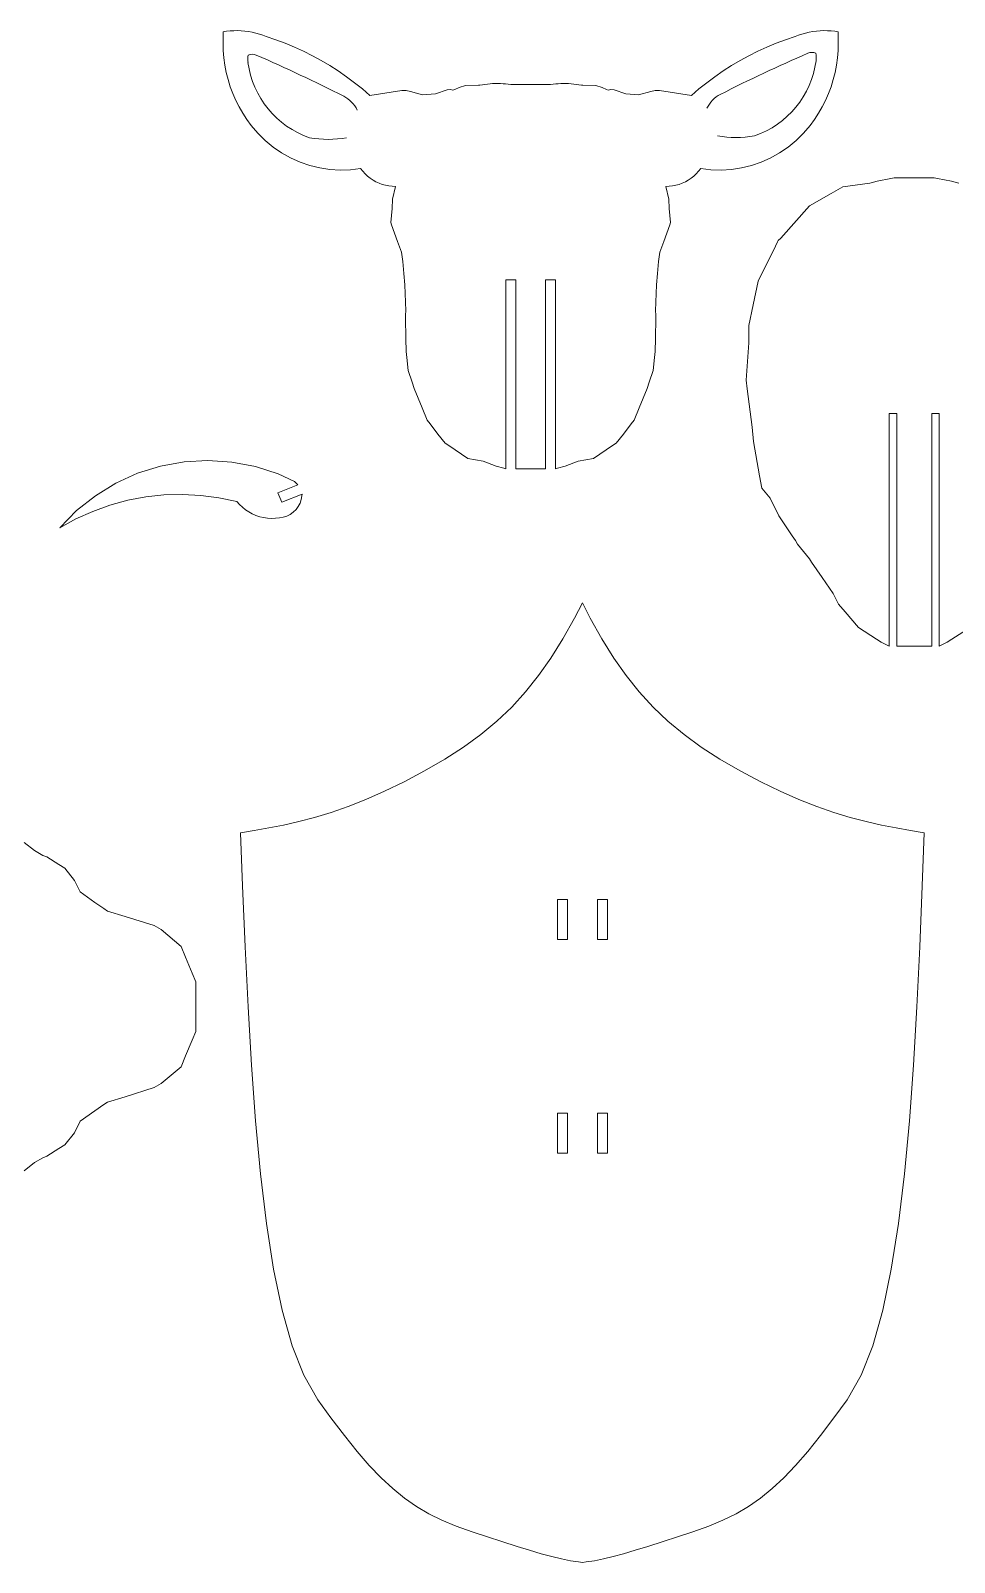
# Model space of a CAD drawing. Header units: millimetres. Extents: x -127 to 116, y -45 to 76.
# Drawn here: x 4 to 57.1, y -44.7 to 43.5 of the extents above; entities that cross this region are included whole.
import ezdxf

# ---------------------------------------------------------------- set-up
doc = ezdxf.new("R2010")
doc.units = ezdxf.units.MM
doc.header["$MEASUREMENT"] = 0

msp = doc.modelspace()

# ---------------------------------------------------------------- linework, layer by layer
at = {"lineweight": 5}
for points in [[(15.0483, 43.2036), (15.0483, 43.2036), (15.0484, 43.2577), (15.0484, 43.2577)], [(15.0483, 43.1496), (15.0483, 43.1496), (15.0483, 43.2036), (15.0483, 43.2036)], [(15.0484, 43.42), (15.0484, 43.42), (15.2573, 43.4538), (15.2573, 43.4538)], [(15.0484, 43.3659), (15.0484, 43.3659), (15.0484, 43.42), (15.0484, 43.42)], [(15.0484, 43.3119), (15.0484, 43.3119), (15.0484, 43.3659), (15.0484, 43.3659)], [(15.0484, 43.2577), (15.0484, 43.2577), (15.0484, 43.3119), (15.0484, 43.3119)], [(15.2573, 43.4538), (15.2573, 43.4538), (15.4677, 43.4774), (15.4677, 43.4774)], [(15.4677, 43.4774), (15.4677, 43.4774), (15.6789, 43.4906), (15.6789, 43.4906)], [(15.6789, 43.4906), (15.6789, 43.4906), (15.8905, 43.4935), (15.8905, 43.4935)], [(15.8905, 43.4935), (15.8905, 43.4935), (16.1019, 43.4859), (16.1019, 43.4859)], [(16.1019, 43.4859), (16.1019, 43.4859), (16.3129, 43.468), (16.3129, 43.468)], [(16.3129, 43.468), (16.3129, 43.468), (16.5226, 43.4398), (16.5226, 43.4398)], [(16.5226, 43.4398), (16.5226, 43.4398), (16.7306, 43.4014), (16.7306, 43.4014)], [(16.7306, 43.4014), (16.7306, 43.4014), (16.9367, 43.3527), (16.9367, 43.3527)], [(16.9367, 43.3527), (16.9367, 43.3527), (17.1399, 43.2941), (17.1399, 43.2941)], [(17.1399, 43.2941), (17.1399, 43.2941), (17.3402, 43.2257), (17.3402, 43.2257)], [(17.3402, 43.2257), (17.3402, 43.2257), (17.5368, 43.1474), (17.5368, 43.1474)], [(47.9687, 43.1474), (47.9687, 43.1474), (48.1653, 43.2257), (48.1653, 43.2257)], [(48.1653, 43.2257), (48.1653, 43.2257), (48.3654, 43.2941), (48.3654, 43.2941)], [(48.3654, 43.2941), (48.3654, 43.2941), (48.5688, 43.3527), (48.5688, 43.3527)], [(48.5688, 43.3527), (48.5688, 43.3527), (48.7748, 43.4014), (48.7748, 43.4014)], [(48.7748, 43.4014), (48.7748, 43.4014), (48.9829, 43.4398), (48.9829, 43.4398)], [(48.9829, 43.4398), (48.9829, 43.4398), (49.1926, 43.468), (49.1926, 43.468)], [(49.1926, 43.468), (49.1926, 43.468), (49.4035, 43.4859), (49.4035, 43.4859)], [(49.4035, 43.4859), (49.4035, 43.4859), (49.615, 43.4935), (49.615, 43.4935)], [(49.615, 43.4935), (49.615, 43.4935), (49.8266, 43.4906), (49.8266, 43.4906)], [(49.8266, 43.4906), (49.8266, 43.4906), (50.0378, 43.4774), (50.0378, 43.4774)], [(50.0378, 43.4774), (50.0378, 43.4774), (50.2481, 43.4538), (50.2481, 43.4538)], [(50.2481, 43.4538), (50.2481, 43.4538), (50.4571, 43.42), (50.4571, 43.42)], [(50.4571, 43.42), (50.4571, 43.42), (50.4571, 43.3659), (50.4571, 43.3659)], [(50.4571, 43.3659), (50.4571, 43.3659), (50.4571, 43.3119), (50.4571, 43.3119)], [(50.4571, 43.3119), (50.4571, 43.3119), (50.4571, 43.2577), (50.4571, 43.2577)], [(50.4571, 43.2577), (50.4571, 43.2577), (50.4571, 43.2036), (50.4571, 43.2036)], [(50.4571, 43.2036), (50.4571, 43.2036), (50.4572, 43.1496), (50.4572, 43.1496)], [(15.0483, 42.9873), (15.0483, 42.9873), (15.0483, 43.0414), (15.0483, 43.0414)], [(15.0484, 42.9333), (15.0484, 42.9333), (15.0483, 42.9873), (15.0483, 42.9873)], [(15.0484, 42.8791), (15.0484, 42.8791), (15.0484, 42.9333), (15.0484, 42.9333)], [(15.0484, 42.8251), (15.0484, 42.8251), (15.0484, 42.8791), (15.0484, 42.8791)], [(15.0484, 42.771), (15.0484, 42.771), (15.0484, 42.8251), (15.0484, 42.8251)], [(15.0604, 42.3463), (15.0604, 42.3463), (15.0484, 42.771), (15.0484, 42.771)], [(15.0958, 41.923), (15.0958, 41.923), (15.0604, 42.3463), (15.0604, 42.3463)], [(17.5368, 43.1474), (17.5368, 43.1474), (18.084, 42.9666), (18.084, 42.9666)], [(18.084, 42.9666), (18.084, 42.9666), (18.6241, 42.7662), (18.6241, 42.7662)], [(18.6241, 42.7662), (18.6241, 42.7662), (19.1568, 42.5467), (19.1568, 42.5467)], [(19.1568, 42.5467), (19.1568, 42.5467), (19.6813, 42.3081), (19.6813, 42.3081)], [(45.8242, 42.3081), (45.8242, 42.3081), (46.3487, 42.5467), (46.3487, 42.5467)], [(46.3487, 42.5467), (46.3487, 42.5467), (46.8814, 42.7662), (46.8814, 42.7662)], [(46.8814, 42.7662), (46.8814, 42.7662), (47.4215, 42.9666), (47.4215, 42.9666)], [(47.4215, 42.9666), (47.4215, 42.9666), (47.9687, 43.1474), (47.9687, 43.1474)], [(50.445, 42.3463), (50.445, 42.3463), (50.4097, 41.923), (50.4097, 41.923)], [(50.4571, 42.771), (50.4571, 42.771), (50.445, 42.3463), (50.445, 42.3463)], [(50.4572, 43.0414), (50.4572, 43.0414), (50.4571, 42.9873), (50.4571, 42.9873)], [(50.4571, 42.9873), (50.4571, 42.9873), (50.4571, 42.9333), (50.4571, 42.9333)], [(50.4571, 42.9333), (50.4571, 42.9333), (50.4571, 42.8791), (50.4571, 42.8791)], [(50.4571, 42.8791), (50.4571, 42.8791), (50.4571, 42.8251), (50.4571, 42.8251)], [(50.4571, 42.8251), (50.4571, 42.8251), (50.4571, 42.771), (50.4571, 42.771)], [(15.1544, 41.5022), (15.1544, 41.5022), (15.0958, 41.923), (15.0958, 41.923)], [(15.2358, 41.0854), (15.2358, 41.0854), (15.1544, 41.5022), (15.1544, 41.5022)], [(16.4994, 42.0841), (16.473, 41.9431), (16.4694, 41.7989), (16.4885, 41.6567)], [(16.4864, 41.6565), (16.7555, 39.6601), (18.1264, 37.9855), (20.0306, 37.3277)], [(16.9629, 42.0841), (16.8151, 42.148), (16.6472, 42.148), (16.4994, 42.0841)], [(21.997, 39.7169), (20.344, 40.558), (18.6652, 41.3475), (16.9629, 42.0841)], [(19.6813, 42.3081), (19.6813, 42.3081), (20.1968, 42.0509), (20.1968, 42.0509)], [(20.1968, 42.0509), (20.1968, 42.0509), (20.7028, 41.7754), (20.7028, 41.7754)], [(20.7028, 41.7754), (20.7028, 41.7754), (21.1986, 41.4819), (21.1986, 41.4819)], [(21.1986, 41.4819), (21.1986, 41.4819), (21.6835, 41.1708), (21.6835, 41.1708)], [(43.6676, 39.8229), (45.3206, 40.6641), (46.9994, 41.4535), (48.7017, 42.1901)], [(43.822, 41.1708), (43.822, 41.1708), (44.3069, 41.4819), (44.3069, 41.4819)], [(44.3069, 41.4819), (44.3069, 41.4819), (44.8027, 41.7754), (44.8027, 41.7754)], [(44.8027, 41.7754), (44.8027, 41.7754), (45.3086, 42.0509), (45.3086, 42.0509)], [(45.3086, 42.0509), (45.3086, 42.0509), (45.8242, 42.3081), (45.8242, 42.3081)], [(49.1782, 41.7625), (48.9092, 39.7661), (47.5382, 38.0915), (45.634, 37.4335)], [(48.7017, 42.1901), (48.8497, 42.2539), (49.0174, 42.2539), (49.1654, 42.1901)], [(49.1654, 42.1901), (49.1916, 42.049), (49.1952, 41.9049), (49.1761, 41.7627)], [(50.3512, 41.5022), (50.3512, 41.5022), (50.2697, 41.0854), (50.2697, 41.0854)], [(50.4097, 41.923), (50.4097, 41.923), (50.3512, 41.5022), (50.3512, 41.5022)], [(15.3401, 40.6735), (15.3401, 40.6735), (15.2358, 41.0854), (15.2358, 41.0854)], [(15.4669, 40.268), (15.4669, 40.268), (15.3401, 40.6735), (15.3401, 40.6735)], [(21.6835, 41.1708), (21.6835, 41.1708), (22.1569, 40.8424), (22.1569, 40.8424)], [(22.1569, 40.8424), (22.1569, 40.8424), (22.6183, 40.4974), (22.6183, 40.4974)], [(42.8871, 40.4974), (42.8871, 40.4974), (43.3485, 40.8424), (43.3485, 40.8424)], [(43.3485, 40.8424), (43.3485, 40.8424), (43.822, 41.1708), (43.822, 41.1708)], [(50.1653, 40.6735), (50.1653, 40.6735), (50.0385, 40.268), (50.0385, 40.268)], [(50.2697, 41.0854), (50.2697, 41.0854), (50.1653, 40.6735), (50.1653, 40.6735)], [(15.6157, 39.8701), (15.6157, 39.8701), (15.4669, 40.268), (15.4669, 40.268)], [(15.7862, 39.481), (15.7862, 39.481), (15.6157, 39.8701), (15.6157, 39.8701)], [(22.7714, 38.9179), (22.6092, 39.2629), (22.3368, 39.544), (21.997, 39.7169)], [(22.6183, 40.4974), (22.6183, 40.4974), (23.0671, 40.1358), (23.0671, 40.1358)], [(23.0671, 40.1358), (23.0671, 40.1358), (23.5025, 39.7585), (23.5025, 39.7585)], [(23.5025, 39.7585), (23.5025, 39.7585), (25.3332, 40.0533), (25.3332, 40.0533)], [(25.3332, 40.0533), (25.3332, 40.0533), (25.5827, 40.0533), (25.5827, 40.0533)], [(25.5827, 40.0533), (25.5827, 40.0533), (25.8324, 39.9881), (25.8324, 39.9881)], [(25.8324, 39.9881), (25.8324, 39.9881), (26.5377, 39.8042), (26.5377, 39.8042)], [(26.5377, 39.8042), (26.5377, 39.8042), (27.2827, 39.8636), (27.2827, 39.8636)], [(27.2827, 39.8636), (27.2827, 39.8636), (27.9539, 40.0858), (27.9539, 40.0858)], [(27.9539, 40.0858), (27.9539, 40.0858), (28.1459, 40.1019), (28.1459, 40.1019)], [(28.1459, 40.1019), (28.1459, 40.1019), (28.283, 40.0683), (28.283, 40.0683)], [(28.283, 40.0683), (28.283, 40.0683), (28.3821, 40.1132), (28.3821, 40.1132)], [(28.3821, 40.1132), (28.3821, 40.1132), (28.6296, 40.2257), (28.6296, 40.2257)], [(28.6296, 40.2257), (28.6296, 40.2257), (29.0059, 40.327), (29.0059, 40.327)], [(29.0059, 40.327), (29.0059, 40.327), (29.7441, 40.3552), (29.7441, 40.3552)], [(29.7441, 40.3552), (29.7441, 40.3552), (29.8288, 40.3504), (29.8288, 40.3504)], [(29.8288, 40.3504), (29.8288, 40.3504), (29.975, 40.3781), (29.975, 40.3781)], [(29.975, 40.3781), (29.975, 40.3781), (30.122, 40.4013), (30.122, 40.4013)], [(30.122, 40.4013), (30.122, 40.4013), (30.2697, 40.4201), (30.2697, 40.4201)], [(30.2697, 40.4201), (30.2697, 40.4201), (30.4178, 40.4343), (30.4178, 40.4343)], [(30.4178, 40.4343), (30.4178, 40.4343), (30.5664, 40.4439), (30.5664, 40.4439)], [(30.5664, 40.4439), (30.5664, 40.4439), (30.7151, 40.449), (30.7151, 40.449)], [(30.7151, 40.449), (30.7151, 40.449), (30.8639, 40.4495), (30.8639, 40.4495)], [(30.8639, 40.4495), (30.8639, 40.4495), (31.0126, 40.4454), (31.0126, 40.4454)], [(31.0126, 40.4454), (31.0126, 40.4454), (31.1612, 40.4367), (31.1612, 40.4367)], [(31.1612, 40.4367), (31.1612, 40.4367), (31.3095, 40.4235), (31.3095, 40.4235)], [(31.3095, 40.4235), (31.3095, 40.4235), (31.4572, 40.4059), (31.4572, 40.4059)], [(31.4572, 40.4059), (31.4572, 40.4059), (31.6044, 40.3836), (31.6044, 40.3836)], [(31.6044, 40.3836), (31.6044, 40.3836), (33.901, 40.3836), (33.901, 40.3836)], [(33.901, 40.3836), (33.901, 40.3836), (34.0482, 40.4059), (34.0482, 40.4059)], [(34.0482, 40.4059), (34.0482, 40.4059), (34.196, 40.4235), (34.196, 40.4235)], [(34.196, 40.4235), (34.196, 40.4235), (34.3442, 40.4367), (34.3442, 40.4367)], [(34.3442, 40.4367), (34.3442, 40.4367), (34.4928, 40.4454), (34.4928, 40.4454)], [(34.4928, 40.4454), (34.4928, 40.4454), (34.6415, 40.4495), (34.6415, 40.4495)], [(34.6415, 40.4495), (34.6415, 40.4495), (34.7903, 40.449), (34.7903, 40.449)], [(34.7903, 40.449), (34.7903, 40.449), (34.9392, 40.4439), (34.9392, 40.4439)], [(34.9392, 40.4439), (34.9392, 40.4439), (35.0876, 40.4343), (35.0876, 40.4343)], [(35.0876, 40.4343), (35.0876, 40.4343), (35.2358, 40.4201), (35.2358, 40.4201)], [(35.2358, 40.4201), (35.2358, 40.4201), (35.3834, 40.4013), (35.3834, 40.4013)], [(35.3834, 40.4013), (35.3834, 40.4013), (35.5305, 40.3781), (35.5305, 40.3781)], [(35.5305, 40.3781), (35.5305, 40.3781), (35.6766, 40.3504), (35.6766, 40.3504)], [(35.6766, 40.3504), (35.6766, 40.3504), (35.7613, 40.3552), (35.7613, 40.3552)], [(35.7613, 40.3552), (35.7613, 40.3552), (36.4996, 40.327), (36.4996, 40.327)], [(36.4996, 40.327), (36.4996, 40.327), (36.8759, 40.2257), (36.8759, 40.2257)], [(36.8759, 40.2257), (36.8759, 40.2257), (37.1235, 40.1132), (37.1235, 40.1132)], [(37.1235, 40.1132), (37.1235, 40.1132), (37.2224, 40.0683), (37.2224, 40.0683)], [(37.2224, 40.0683), (37.2224, 40.0683), (37.3595, 40.1019), (37.3595, 40.1019)], [(37.3595, 40.1019), (37.3595, 40.1019), (37.5517, 40.0858), (37.5517, 40.0858)], [(37.5517, 40.0858), (37.5517, 40.0858), (38.2226, 39.8636), (38.2226, 39.8636)], [(38.2226, 39.8636), (38.2226, 39.8636), (38.9678, 39.8042), (38.9678, 39.8042)], [(38.9678, 39.8042), (38.9678, 39.8042), (39.6729, 39.9881), (39.6729, 39.9881)], [(39.6729, 39.9881), (39.6729, 39.9881), (39.9228, 40.0533), (39.9228, 40.0533)], [(39.9228, 40.0533), (39.9228, 40.0533), (40.1723, 40.0533), (40.1723, 40.0533)], [(40.1723, 40.0533), (40.1723, 40.0533), (42.003, 39.7585), (42.003, 39.7585)], [(42.003, 39.7585), (42.003, 39.7585), (42.4385, 40.1358), (42.4385, 40.1358)], [(42.4385, 40.1358), (42.4385, 40.1358), (42.8871, 40.4974), (42.8871, 40.4974)], [(42.8933, 39.0239), (43.0555, 39.3688), (43.3278, 39.65), (43.6676, 39.8229)], [(49.8897, 39.8701), (49.8897, 39.8701), (49.7192, 39.481), (49.7192, 39.481)], [(50.0385, 40.268), (50.0385, 40.268), (49.8897, 39.8701), (49.8897, 39.8701)], [(15.9778, 39.1019), (15.9778, 39.1019), (15.7862, 39.481), (15.7862, 39.481)], [(16.1899, 38.7338), (16.1899, 38.7338), (15.9778, 39.1019), (15.9778, 39.1019)], [(49.5277, 39.1019), (49.5277, 39.1019), (49.3156, 38.7338), (49.3156, 38.7338)], [(49.7192, 39.481), (49.7192, 39.481), (49.5277, 39.1019), (49.5277, 39.1019)], [(16.4219, 38.3779), (16.4219, 38.3779), (16.1899, 38.7338), (16.1899, 38.7338)], [(16.6732, 38.0353), (16.6732, 38.0353), (16.4219, 38.3779), (16.4219, 38.3779)], [(17.0564, 37.5846), (17.0564, 37.5846), (16.6732, 38.0353), (16.6732, 38.0353)], [(48.8324, 38.0353), (48.8324, 38.0353), (48.4491, 37.5846), (48.4491, 37.5846)], [(49.0836, 38.3779), (49.0836, 38.3779), (48.8324, 38.0353), (48.8324, 38.0353)], [(49.3156, 38.7338), (49.3156, 38.7338), (49.0836, 38.3779), (49.0836, 38.3779)], [(17.4783, 37.1699), (17.4783, 37.1699), (17.0564, 37.5846), (17.0564, 37.5846)], [(17.9354, 36.7942), (17.9354, 36.7942), (17.4783, 37.1699), (17.4783, 37.1699)], [(20.0306, 37.3277), (20.7361, 37.2041), (21.4575, 37.2041), (22.163, 37.3277)], [(45.634, 37.4335), (44.9287, 37.31), (44.2071, 37.31), (43.5016, 37.4335)], [(48.0271, 37.1699), (48.0271, 37.1699), (47.5701, 36.7942), (47.5701, 36.7942)], [(48.4491, 37.5846), (48.4491, 37.5846), (48.0271, 37.1699), (48.0271, 37.1699)], [(18.4242, 36.4609), (18.4242, 36.4609), (17.9354, 36.7942), (17.9354, 36.7942)], [(18.9406, 36.1723), (18.9406, 36.1723), (18.4242, 36.4609), (18.4242, 36.4609)], [(19.4808, 35.9309), (19.4808, 35.9309), (18.9406, 36.1723), (18.9406, 36.1723)], [(46.5648, 36.1723), (46.5648, 36.1723), (46.0247, 35.9309), (46.0247, 35.9309)], [(47.0814, 36.4609), (47.0814, 36.4609), (46.5648, 36.1723), (46.5648, 36.1723)], [(47.5701, 36.7942), (47.5701, 36.7942), (47.0814, 36.4609), (47.0814, 36.4609)], [(20.0403, 35.7384), (20.0403, 35.7384), (19.4808, 35.9309), (19.4808, 35.9309)], [(20.6146, 35.5967), (20.6146, 35.5967), (20.0403, 35.7384), (20.0403, 35.7384)], [(21.1994, 35.5066), (21.1994, 35.5066), (20.6146, 35.5967), (20.6146, 35.5967)], [(21.7898, 35.4688), (21.7898, 35.4688), (21.1994, 35.5066), (21.1994, 35.5066)], [(22.3813, 35.4838), (22.3813, 35.4838), (21.7898, 35.4688), (21.7898, 35.4688)], [(22.969, 35.5513), (22.969, 35.5513), (22.3813, 35.4838), (22.3813, 35.4838)], [(23.0894, 35.3972), (23.0894, 35.3972), (22.969, 35.5513), (22.969, 35.5513)], [(23.2216, 35.2531), (23.2216, 35.2531), (23.0894, 35.3972), (23.0894, 35.3972)], [(42.4161, 35.3972), (42.4161, 35.3972), (42.2839, 35.2531), (42.2839, 35.2531)], [(42.5364, 35.5513), (42.5364, 35.5513), (42.4161, 35.3972), (42.4161, 35.3972)], [(43.1242, 35.4838), (43.1242, 35.4838), (42.5364, 35.5513), (42.5364, 35.5513)], [(43.7157, 35.4688), (43.7157, 35.4688), (43.1242, 35.4838), (43.1242, 35.4838)], [(44.3061, 35.5066), (44.3061, 35.5066), (43.7157, 35.4688), (43.7157, 35.4688)], [(44.8907, 35.5967), (44.8907, 35.5967), (44.3061, 35.5066), (44.3061, 35.5066)], [(45.4653, 35.7384), (45.4653, 35.7384), (44.8907, 35.5967), (44.8907, 35.5967)], [(46.0247, 35.9309), (46.0247, 35.9309), (45.4653, 35.7384), (45.4653, 35.7384)], [(23.3647, 35.1199), (23.3647, 35.1199), (23.2216, 35.2531), (23.2216, 35.2531)], [(23.5181, 34.9985), (23.5181, 34.9985), (23.3647, 35.1199), (23.3647, 35.1199)], [(23.6804, 34.8896), (23.6804, 34.8896), (23.5181, 34.9985), (23.5181, 34.9985)], [(23.851, 34.7938), (23.851, 34.7938), (23.6804, 34.8896), (23.6804, 34.8896)], [(24.0286, 34.7119), (24.0286, 34.7119), (23.851, 34.7938), (23.851, 34.7938)], [(24.2121, 34.6443), (24.2121, 34.6443), (24.0286, 34.7119), (24.0286, 34.7119)], [(24.4002, 34.5915), (24.4002, 34.5915), (24.2121, 34.6443), (24.2121, 34.6443)], [(24.5922, 34.5537), (24.5922, 34.5537), (24.4002, 34.5915), (24.4002, 34.5915)], [(24.7864, 34.5312), (24.7864, 34.5312), (24.5922, 34.5537), (24.5922, 34.5537)], [(24.9818, 34.5241), (24.9818, 34.5241), (24.7864, 34.5312), (24.7864, 34.5312)], [(24.7967, 33.7908), (24.7967, 33.7908), (24.9818, 34.5241), (24.9818, 34.5241)], [(40.7191, 34.5312), (40.7191, 34.5312), (40.5236, 34.5241), (40.5236, 34.5241)], [(40.5236, 34.5241), (40.5236, 34.5241), (40.7088, 33.7908), (40.7088, 33.7908)], [(40.9133, 34.5537), (40.9133, 34.5537), (40.7191, 34.5312), (40.7191, 34.5312)], [(41.1052, 34.5915), (41.1052, 34.5915), (40.9133, 34.5537), (40.9133, 34.5537)], [(41.2935, 34.6443), (41.2935, 34.6443), (41.1052, 34.5915), (41.1052, 34.5915)], [(41.477, 34.7119), (41.477, 34.7119), (41.2935, 34.6443), (41.2935, 34.6443)], [(41.6545, 34.7938), (41.6545, 34.7938), (41.477, 34.7119), (41.477, 34.7119)], [(41.825, 34.8896), (41.825, 34.8896), (41.6545, 34.7938), (41.6545, 34.7938)], [(41.9874, 34.9985), (41.9874, 34.9985), (41.825, 34.8896), (41.825, 34.8896)], [(42.1407, 35.1199), (42.1407, 35.1199), (41.9874, 34.9985), (41.9874, 34.9985)], [(42.2839, 35.2531), (42.2839, 35.2531), (42.1407, 35.1199), (42.1407, 35.1199)], [(50.0383, 34.1169), (50.0383, 34.1169), (50.7186, 34.5022), (50.7186, 34.5022)], [(50.7186, 34.5022), (50.7186, 34.5022), (52.2626, 34.7196), (52.2626, 34.7196)], [(52.2626, 34.7196), (52.2626, 34.7196), (52.6881, 34.8281), (52.6881, 34.8281)], [(52.6881, 34.8281), (52.6881, 34.8281), (53.482, 34.9796), (53.482, 34.9796)], [(53.482, 34.9796), (53.482, 34.9796), (53.6774, 35.0167), (53.6774, 35.0167)], [(53.6774, 35.0167), (53.6774, 35.0167), (55.974, 35.0167), (55.974, 35.0167)], [(55.974, 35.0167), (55.974, 35.0167), (56.1693, 34.9796), (56.1693, 34.9796)], [(56.1693, 34.9796), (56.1693, 34.9796), (56.9632, 34.8281), (56.9632, 34.8281)], [(56.9632, 34.8281), (56.9632, 34.8281), (57.3888, 34.7196), (57.3888, 34.7196)], [(24.7755, 33.2501), (24.7755, 33.2501), (24.7967, 33.7908), (24.7967, 33.7908)], [(40.7088, 33.7908), (40.7088, 33.7908), (40.7301, 33.2501), (40.7301, 33.2501)], [(48.801, 33.4163), (48.801, 33.4163), (50.0383, 34.1169), (50.0383, 34.1169)], [(47.1513, 31.5526), (47.1513, 31.5526), (48.801, 33.4163), (48.801, 33.4163)], [(25.0942, 31.3604), (25.0942, 31.3604), (24.7479, 32.3065), (24.7479, 32.3065)], [(40.7575, 32.3065), (40.7575, 32.3065), (40.4112, 31.3604), (40.4112, 31.3604)], [(25.3233, 30.7339), (25.3233, 30.7339), (25.0942, 31.3604), (25.0942, 31.3604)], [(40.4112, 31.3604), (40.4112, 31.3604), (40.1821, 30.7339), (40.1821, 30.7339)], [(45.8397, 29.078), (45.8397, 29.078), (46.8402, 31.0838), (46.8402, 31.0838)], [(46.8402, 31.0838), (46.8402, 31.0838), (46.9584, 31.3281), (46.9584, 31.3281)], [(46.9584, 31.3281), (46.9584, 31.3281), (47.0017, 31.4177), (47.0017, 31.4177)], [(47.0017, 31.4177), (47.0017, 31.4177), (47.1513, 31.5526), (47.1513, 31.5526)], [(25.3892, 30.1983), (25.3892, 30.1983), (25.3233, 30.7339), (25.3233, 30.7339)], [(25.463, 29.5056), (25.463, 29.5056), (25.3892, 30.1983), (25.3892, 30.1983)], [(40.1162, 30.1983), (40.1162, 30.1983), (40.0425, 29.5056), (40.0425, 29.5056)], [(40.1821, 30.7339), (40.1821, 30.7339), (40.1162, 30.1983), (40.1162, 30.1983)], [(25.5057, 28.8537), (25.5057, 28.8537), (25.463, 29.5056), (25.463, 29.5056)], [(31.3165, 29.1398), (31.3165, 29.1398), (31.3165, 18.2686), (31.3165, 18.2686)], [(31.6044, 29.1398), (31.6044, 29.1398), (31.3165, 29.1398), (31.3165, 29.1398)], [(31.8923, 29.1398), (31.8923, 29.1398), (31.6044, 29.1398), (31.6044, 29.1398)], [(31.8923, 18.2686), (31.8923, 18.2686), (31.8923, 29.1398), (31.8923, 29.1398)], [(33.901, 29.1398), (33.901, 29.1398), (33.6131, 29.1398), (33.6131, 29.1398)], [(33.6131, 29.1398), (33.6131, 29.1398), (33.6131, 18.2686), (33.6131, 18.2686)], [(34.189, 29.1398), (34.189, 29.1398), (33.901, 29.1398), (33.901, 29.1398)], [(34.189, 18.2686), (34.189, 18.2686), (34.189, 29.1398), (34.189, 29.1398)], [(40.0425, 29.5056), (40.0425, 29.5056), (39.9998, 28.8537), (39.9998, 28.8537)], [(25.5721, 27.3639), (25.5721, 27.3639), (25.5057, 28.8537), (25.5057, 28.8537)], [(39.9998, 28.8537), (39.9998, 28.8537), (39.9334, 27.3639), (39.9334, 27.3639)], [(45.5542, 27.7139), (45.5542, 27.7139), (45.8397, 29.078), (45.8397, 29.078)], [(25.5589, 27.1261), (25.5589, 27.1261), (25.5721, 27.3639), (25.5721, 27.3639)], [(45.303, 26.5138), (45.303, 26.5138), (45.5542, 27.7139), (45.5542, 27.7139)], [(39.9509, 26.9635), (39.9509, 26.9635), (39.9291, 25.7769), (39.9291, 25.7769)], [(45.3002, 25.5264), (45.3002, 25.5264), (45.303, 26.5138), (45.303, 26.5138)], [(25.5902, 25.015), (25.5902, 25.015), (25.5764, 25.7769), (25.5764, 25.7769)], [(39.9291, 25.7769), (39.9291, 25.7769), (39.9152, 25.015), (39.9152, 25.015)], [(25.6197, 24.6858), (25.6197, 24.6858), (25.5902, 25.015), (25.5902, 25.015)], [(39.9152, 25.015), (39.9152, 25.015), (39.8858, 24.6858), (39.8858, 24.6858)], [(25.7102, 23.9225), (25.7102, 23.9225), (25.6197, 24.6858), (25.6197, 24.6858)], [(25.9309, 23.2663), (25.9309, 23.2663), (25.7102, 23.9225), (25.7102, 23.9225)], [(39.7952, 23.9225), (39.7952, 23.9225), (39.5746, 23.2663), (39.5746, 23.2663)], [(39.8858, 24.6858), (39.8858, 24.6858), (39.7952, 23.9225), (39.7952, 23.9225)], [(26.0576, 22.889), (26.0576, 22.889), (25.9309, 23.2663), (25.9309, 23.2663)], [(39.5746, 23.2663), (39.5746, 23.2663), (39.4478, 22.889), (39.4478, 22.889)], [(26.5111, 21.777), (26.5111, 21.777), (26.0576, 22.889), (26.0576, 22.889)], [(39.4478, 22.889), (39.4478, 22.889), (38.9943, 21.777), (38.9943, 21.777)], [(45.494, 20.672), (45.494, 20.672), (45.2188, 22.8735), (45.2188, 22.8735)], [(26.7989, 21.079), (26.7989, 21.079), (26.5111, 21.777), (26.5111, 21.777)], [(38.9943, 21.777), (38.9943, 21.777), (38.7066, 21.079), (38.7066, 21.079)], [(53.8213, 21.4564), (53.8213, 21.4564), (53.3894, 21.4564), (53.3894, 21.4564)], [(53.3894, 21.4564), (53.3894, 21.4564), (53.3894, 8.0529), (53.3894, 8.0529)], [(53.8213, 8.0529), (53.8213, 8.0529), (53.8213, 21.4564), (53.8213, 21.4564)], [(56.2619, 21.4564), (56.2619, 21.4564), (55.8301, 21.4564), (55.8301, 21.4564)], [(55.8301, 21.4564), (55.8301, 21.4564), (55.8301, 8.0529), (55.8301, 8.0529)], [(56.2619, 8.0529), (56.2619, 8.0529), (56.2619, 21.4564), (56.2619, 21.4564)], [(26.9657, 20.8586), (26.9657, 20.8586), (26.7989, 21.079), (26.7989, 21.079)], [(27.415, 20.2652), (27.415, 20.2652), (26.9657, 20.8586), (26.9657, 20.8586)], [(38.5397, 20.8586), (38.5397, 20.8586), (38.0906, 20.2652), (38.0906, 20.2652)], [(38.7066, 21.079), (38.7066, 21.079), (38.5397, 20.8586), (38.5397, 20.8586)], [(45.569, 19.8487), (45.569, 19.8487), (45.494, 20.672), (45.494, 20.672)], [(27.8357, 19.7523), (27.8357, 19.7523), (27.415, 20.2652), (27.415, 20.2652)], [(28.0349, 19.6176), (28.0349, 19.6176), (27.8357, 19.7523), (27.8357, 19.7523)], [(29.1434, 18.8677), (29.1434, 18.8677), (28.0349, 19.6176), (28.0349, 19.6176)], [(37.4707, 19.6176), (37.4707, 19.6176), (36.3621, 18.8677), (36.3621, 18.8677)], [(37.6698, 19.7523), (37.6698, 19.7523), (37.4707, 19.6176), (37.4707, 19.6176)], [(38.0906, 20.2652), (38.0906, 20.2652), (37.6698, 19.7523), (37.6698, 19.7523)], [(45.9245, 17.8651), (45.9245, 17.8651), (45.569, 19.8487), (45.569, 19.8487)], [(12.8062, 18.6718), (12.8062, 18.6718), (11.4504, 18.424), (11.4504, 18.424)], [(14.1824, 18.7514), (14.1824, 18.7514), (12.8062, 18.6718), (12.8062, 18.6718)], [(15.5576, 18.6618), (15.5576, 18.6618), (14.1824, 18.7514), (14.1824, 18.7514)], [(30.0137, 18.7067), (30.0137, 18.7067), (29.1434, 18.8677), (29.1434, 18.8677)], [(30.7642, 18.4312), (30.7642, 18.4312), (30.0137, 18.7067), (30.0137, 18.7067)], [(35.4919, 18.7067), (35.4919, 18.7067), (34.7412, 18.4312), (34.7412, 18.4312)], [(36.3621, 18.8677), (36.3621, 18.8677), (35.4919, 18.7067), (35.4919, 18.7067)], [(10.1351, 18.0119), (10.1351, 18.0119), (8.8802, 17.4418), (8.8802, 17.4418)], [(11.4504, 18.424), (11.4504, 18.424), (10.1351, 18.0119), (10.1351, 18.0119)], [(19.1686, 17.5463), (19.1686, 17.5463), (18.2241, 17.9829), (18.2241, 17.9829)], [(31.2015, 18.3024), (31.2015, 18.3024), (30.7642, 18.4312), (30.7642, 18.4312)], [(31.3165, 18.2686), (31.3165, 18.2686), (31.2015, 18.3024), (31.2015, 18.3024)], [(33.6131, 18.2686), (33.6131, 18.2686), (31.8923, 18.2686), (31.8923, 18.2686)], [(34.3039, 18.3024), (34.3039, 18.3024), (34.189, 18.2686), (34.189, 18.2686)], [(34.7412, 18.4312), (34.7412, 18.4312), (34.3039, 18.3024), (34.3039, 18.3024)], [(46.0521, 17.153), (46.0521, 17.153), (45.9245, 17.8651), (45.9245, 17.8651)], [(8.8802, 17.4418), (8.8802, 17.4418), (7.7046, 16.7222), (7.7046, 16.7222)], [(10.6025, 16.6532), (10.6025, 16.6532), (11.653, 16.7663), (11.653, 16.7663)], [(11.653, 16.7663), (11.653, 16.7663), (12.7092, 16.7963), (12.7092, 16.7963)], [(12.7092, 16.7963), (12.7092, 16.7963), (13.7645, 16.7429), (13.7645, 16.7429)], [(18.2124, 16.8794), (18.2124, 16.8794), (19.3612, 17.3449), (19.3612, 17.3449)], [(18.4288, 16.3457), (18.4288, 16.3457), (18.2124, 16.8794), (18.2124, 16.8794)], [(19.3612, 17.3449), (19.3612, 17.3449), (19.1686, 17.5463), (19.1686, 17.5463)], [(46.5395, 16.5844), (46.5395, 16.5844), (46.0521, 17.153), (46.0521, 17.153)], [(7.7046, 16.7222), (7.7046, 16.7222), (6.6261, 15.8639), (6.6261, 15.8639)], [(7.5501, 15.8232), (7.5501, 15.8232), (8.5446, 16.1801), (8.5446, 16.1801)], [(8.5446, 16.1801), (8.5446, 16.1801), (9.5642, 16.4573), (9.5642, 16.4573)], [(9.5642, 16.4573), (9.5642, 16.4573), (10.6025, 16.6532), (10.6025, 16.6532)], [(13.7645, 16.7429), (13.7645, 16.7429), (14.8121, 16.6062), (14.8121, 16.6062)], [(14.8121, 16.6062), (14.8121, 16.6062), (15.8458, 16.3873), (15.8458, 16.3873)], [(15.8458, 16.3873), (15.8458, 16.3873), (15.9972, 16.2153), (15.9972, 16.2153)], [(15.9972, 16.2153), (15.9972, 16.2153), (16.163, 16.0572), (16.163, 16.0572)], [(16.163, 16.0572), (16.163, 16.0572), (16.3421, 15.9144), (16.3421, 15.9144)], [(16.3421, 15.9144), (16.3421, 15.9144), (16.5332, 15.7878), (16.5332, 15.7878)], [(19.0936, 15.7741), (19.0936, 15.7741), (19.2499, 15.9265), (19.2499, 15.9265)], [(19.2499, 15.9265), (19.2499, 15.9265), (19.3808, 16.1013), (19.3808, 16.1013)], [(19.3808, 16.1013), (19.3808, 16.1013), (19.4833, 16.2941), (19.4833, 16.2941)], [(19.4833, 16.2941), (19.4833, 16.2941), (19.555, 16.5004), (19.555, 16.5004)], [(19.555, 16.5004), (19.555, 16.5004), (19.5941, 16.7153), (19.5941, 16.7153)], [(47.0349, 15.555), (47.0349, 15.555), (46.5395, 16.5844), (46.5395, 16.5844)], [(6.5869, 15.3889), (6.5869, 15.3889), (7.5501, 15.8232), (7.5501, 15.8232)], [(16.5332, 15.7878), (16.5332, 15.7878), (16.7345, 15.6785), (16.7345, 15.6785)], [(16.7345, 15.6785), (16.7345, 15.6785), (16.9446, 15.5873), (16.9446, 15.5873)], [(17.3849, 15.4618), (17.3849, 15.4618), (17.6115, 15.4285), (17.6115, 15.4285)], [(17.6115, 15.4285), (17.6115, 15.4285), (17.8402, 15.4153), (17.8402, 15.4153)], [(17.8402, 15.4153), (17.8402, 15.4153), (18.0692, 15.4222), (18.0692, 15.4222)], [(18.0692, 15.4222), (18.0692, 15.4222), (18.2967, 15.4492), (18.2967, 15.4492)], [(18.2967, 15.4492), (18.2967, 15.4492), (18.5126, 15.483), (18.5126, 15.483)], [(18.5126, 15.483), (18.5126, 15.483), (18.7205, 15.5496), (18.7205, 15.5496)], [(18.7205, 15.5496), (18.7205, 15.5496), (18.9157, 15.6474), (18.9157, 15.6474)], [(18.9157, 15.6474), (18.9157, 15.6474), (19.0936, 15.7741), (19.0936, 15.7741)], [(47.8047, 14.4123), (47.8047, 14.4123), (47.0349, 15.555), (47.0349, 15.555)], [(47.9898, 14.1376), (47.9898, 14.1376), (47.8047, 14.4123), (47.8047, 14.4123)], [(48.1043, 13.9309), (48.1043, 13.9309), (47.9898, 14.1376), (47.9898, 14.1376)], [(48.7961, 13.0829), (48.7961, 13.0829), (48.1043, 13.9309), (48.1043, 13.9309)], [(48.9204, 12.9014), (48.9204, 12.9014), (48.7961, 13.0829), (48.7961, 13.0829)], [(49.5324, 12.0071), (49.5324, 12.0071), (48.9204, 12.9014), (48.9204, 12.9014)], [(50.1686, 11.0903), (50.1686, 11.0903), (49.5324, 12.0071), (49.5324, 12.0071)], [(50.4663, 10.4868), (50.4663, 10.4868), (50.1686, 11.0903), (50.1686, 11.0903)], [(35.2841, 9.6811), (35.2841, 9.6811), (35.7321, 10.5543), (35.7321, 10.5543)], [(35.7321, 10.5543), (35.7321, 10.5543), (36.1803, 9.6811), (36.1803, 9.6811)], [(50.8456, 10.0367), (50.8456, 10.0367), (50.4663, 10.4868), (50.4663, 10.4868)], [(51.6115, 9.1343), (51.6115, 9.1343), (50.8456, 10.0367), (50.8456, 10.0367)], [(34.6103, 8.4814), (34.6103, 8.4814), (35.2841, 9.6811), (35.2841, 9.6811)], [(36.1803, 9.6811), (36.1803, 9.6811), (36.8541, 8.4814), (36.8541, 8.4814)], [(52.6601, 8.4643), (52.6601, 8.4643), (51.6115, 9.1343), (51.6115, 9.1343)], [(58.04, 9.1343), (58.04, 9.1343), (56.9912, 8.4643), (56.9912, 8.4643)], [(33.9232, 7.3804), (33.9232, 7.3804), (34.6103, 8.4814), (34.6103, 8.4814)], [(36.8541, 8.4814), (36.8541, 8.4814), (37.5411, 7.3804), (37.5411, 7.3804)], [(52.9315, 8.2909), (52.9315, 8.2909), (52.6601, 8.4643), (52.6601, 8.4643)], [(53.3894, 8.0529), (53.3894, 8.0529), (52.9315, 8.2909), (52.9315, 8.2909)], [(55.8301, 8.0529), (55.8301, 8.0529), (53.8213, 8.0529), (53.8213, 8.0529)], [(56.7199, 8.2909), (56.7199, 8.2909), (56.2619, 8.0529), (56.2619, 8.0529)], [(56.9912, 8.4643), (56.9912, 8.4643), (56.7199, 8.2909), (56.7199, 8.2909)], [(33.2107, 6.366), (33.2107, 6.366), (33.9232, 7.3804), (33.9232, 7.3804)], [(37.5411, 7.3804), (37.5411, 7.3804), (38.2536, 6.366), (38.2536, 6.366)], [(32.4612, 5.4278), (32.4612, 5.4278), (33.2107, 6.366), (33.2107, 6.366)], [(38.2536, 6.366), (38.2536, 6.366), (39.0031, 5.4278), (39.0031, 5.4278)], [(31.6635, 4.5559), (31.6635, 4.5559), (32.4612, 5.4278), (32.4612, 5.4278)], [(39.0031, 5.4278), (39.0031, 5.4278), (39.8008, 4.5559), (39.8008, 4.5559)], [(30.8082, 3.7413), (30.8082, 3.7413), (31.6635, 4.5559), (31.6635, 4.5559)], [(39.8008, 4.5559), (39.8008, 4.5559), (40.6561, 3.7413), (40.6561, 3.7413)], [(29.8866, 2.9757), (29.8866, 2.9757), (30.8082, 3.7413), (30.8082, 3.7413)], [(40.6561, 3.7413), (40.6561, 3.7413), (41.5777, 2.9757), (41.5777, 2.9757)], [(28.8918, 2.2502), (28.8918, 2.2502), (29.8866, 2.9757), (29.8866, 2.9757)], [(41.5777, 2.9757), (41.5777, 2.9757), (42.5725, 2.2502), (42.5725, 2.2502)], [(27.8163, 1.5549), (27.8163, 1.5549), (28.8918, 2.2502), (28.8918, 2.2502)], [(42.5725, 2.2502), (42.5725, 2.2502), (43.6481, 1.5549), (43.6481, 1.5549)], [(26.6528, 0.8795), (26.6528, 0.8795), (27.8163, 1.5549), (27.8163, 1.5549)], [(43.6481, 1.5549), (43.6481, 1.5549), (44.8116, 0.8795), (44.8116, 0.8795)], [(24.3488, -0.2913), (24.3488, -0.2913), (25.471, 0.2524), (25.471, 0.2524)], [(25.471, 0.2524), (25.471, 0.2524), (26.6528, 0.8795), (26.6528, 0.8795)], [(44.8116, 0.8795), (44.8116, 0.8795), (45.9933, 0.2524), (45.9933, 0.2524)], [(45.9933, 0.2524), (45.9933, 0.2524), (47.1154, -0.2913), (47.1154, -0.2913)], [(22.2517, -1.1626), (22.2517, -1.1626), (23.2773, -0.7607), (23.2773, -0.7607)], [(23.2773, -0.7607), (23.2773, -0.7607), (24.3488, -0.2913), (24.3488, -0.2913)], [(47.1154, -0.2913), (47.1154, -0.2913), (48.1871, -0.7607), (48.1871, -0.7607)], [(48.1871, -0.7607), (48.1871, -0.7607), (49.2126, -1.1626), (49.2126, -1.1626)], [(20.322, -1.7915), (20.322, -1.7915), (21.2679, -1.5039), (21.2679, -1.5039)], [(21.2679, -1.5039), (21.2679, -1.5039), (22.2517, -1.1626), (22.2517, -1.1626)], [(49.2126, -1.1626), (49.2126, -1.1626), (50.1964, -1.5039), (50.1964, -1.5039)], [(50.1964, -1.5039), (50.1964, -1.5039), (51.1424, -1.7915), (51.1424, -1.7915)], [(16.8476, -2.5497), (16.8476, -2.5497), (17.6768, -2.4041), (17.6768, -2.4041)], [(17.6768, -2.4041), (17.6768, -2.4041), (18.5299, -2.2342), (18.5299, -2.2342)], [(18.5299, -2.2342), (18.5299, -2.2342), (19.4105, -2.0325), (19.4105, -2.0325)], [(19.4105, -2.0325), (19.4105, -2.0325), (20.322, -1.7915), (20.322, -1.7915)], [(51.1424, -1.7915), (51.1424, -1.7915), (52.0539, -2.0325), (52.0539, -2.0325)], [(52.0539, -2.0325), (52.0539, -2.0325), (52.9344, -2.2342), (52.9344, -2.2342)], [(52.9344, -2.2342), (52.9344, -2.2342), (53.7875, -2.4041), (53.7875, -2.4041)], [(53.7875, -2.4041), (53.7875, -2.4041), (54.6169, -2.5497), (54.6169, -2.5497)], [(54.6169, -2.5497), (54.6169, -2.5497), (55.405, -2.6756), (55.405, -2.6756)], [(3.6034, -3.2348), (3.6034, -3.2348), (4.1935, -3.7041), (4.1935, -3.7041)], [(4.1935, -3.7041), (4.1935, -3.7041), (4.6843, -3.9842), (4.6843, -3.9842)], [(4.6843, -3.9842), (4.6843, -3.9842), (4.9081, -4.063), (4.9081, -4.063)], [(4.9081, -4.063), (4.9081, -4.063), (5.6074, -4.5063), (5.6074, -4.5063)], [(5.6074, -4.5063), (5.6074, -4.5063), (5.9498, -4.7235), (5.9498, -4.7235)], [(5.9498, -4.7235), (5.9498, -4.7235), (6.5083, -5.42), (6.5083, -5.42)], [(6.5083, -5.42), (6.5083, -5.42), (6.8274, -6.0772), (6.8274, -6.0772)], [(6.8274, -6.0772), (6.8274, -6.0772), (7.6642, -6.689), (7.6642, -6.689)], [(16.3218, -9.2543), (16.3218, -9.2543), (16.1759, -5.7428), (16.1759, -5.7428)], [(7.6642, -6.689), (7.6642, -6.689), (8.1936, -7.0459), (8.1936, -7.0459)], [(8.1936, -7.0459), (8.1936, -7.0459), (8.4, -7.185), (8.4, -7.185)], [(34.5838, -6.5129), (34.5838, -6.5129), (34.296, -6.5129), (34.296, -6.5129)], [(34.296, -6.5129), (34.296, -6.5129), (34.296, -8.8164), (34.296, -8.8164)], [(34.8718, -6.5129), (34.8718, -6.5129), (34.5838, -6.5129), (34.5838, -6.5129)], [(34.8718, -8.8164), (34.8718, -8.8164), (34.8718, -6.5129), (34.8718, -6.5129)], [(36.5926, -6.5129), (36.5926, -6.5129), (36.5926, -8.8164), (36.5926, -8.8164)], [(36.8805, -6.5129), (36.8805, -6.5129), (36.5926, -6.5129), (36.5926, -6.5129)], [(37.1685, -6.5129), (37.1685, -6.5129), (36.8805, -6.5129), (36.8805, -6.5129)], [(37.1685, -8.8164), (37.1685, -8.8164), (37.1685, -6.5129), (37.1685, -6.5129)], [(8.4, -7.185), (8.4, -7.185), (9.4151, -7.4928), (9.4151, -7.4928)], [(9.4151, -7.4928), (9.4151, -7.4928), (11.0924, -8.0223), (11.0924, -8.0223)], [(11.0924, -8.0223), (11.0924, -8.0223), (11.2219, -8.098), (11.2219, -8.098)], [(11.2219, -8.098), (11.2219, -8.098), (11.4868, -8.253), (11.4868, -8.253)], [(11.4868, -8.253), (11.4868, -8.253), (12.6436, -9.2199), (12.6436, -9.2199)], [(34.296, -8.8164), (34.296, -8.8164), (34.5838, -8.8164), (34.5838, -8.8164)], [(34.5838, -8.8164), (34.5838, -8.8164), (34.8718, -8.8164), (34.8718, -8.8164)], [(36.5926, -8.8164), (36.5926, -8.8164), (36.8805, -8.8164), (36.8805, -8.8164)], [(36.8805, -8.8164), (36.8805, -8.8164), (37.1685, -8.8164), (37.1685, -8.8164)], [(12.6436, -9.2199), (12.6436, -9.2199), (12.8977, -9.8405), (12.8977, -9.8405)], [(16.4877, -12.7006), (16.4877, -12.7006), (16.3218, -9.2543), (16.3218, -9.2543)], [(55.1425, -9.2543), (55.1425, -9.2543), (54.9768, -12.7006), (54.9768, -12.7006)], [(12.8977, -9.8405), (12.8977, -9.8405), (13.2718, -10.7542), (13.2718, -10.7542)], [(13.2718, -10.7542), (13.2718, -10.7542), (13.4919, -11.2512), (13.4919, -11.2512)], [(13.4919, -11.2512), (13.4919, -11.2512), (13.4919, -14.1145), (13.4919, -14.1145)], [(16.6832, -16.0483), (16.6832, -16.0483), (16.4877, -12.7006), (16.4877, -12.7006)], [(54.9768, -12.7006), (54.9768, -12.7006), (54.7811, -16.0483), (54.7811, -16.0483)], [(13.2718, -14.6115), (13.2718, -14.6115), (12.8977, -15.5252), (12.8977, -15.5252)], [(13.4919, -14.1145), (13.4919, -14.1145), (13.2718, -14.6115), (13.2718, -14.6115)], [(12.8977, -15.5252), (12.8977, -15.5252), (12.6436, -16.1458), (12.6436, -16.1458)], [(12.6436, -16.1458), (12.6436, -16.1458), (11.4868, -17.1125), (11.4868, -17.1125)], [(16.9185, -19.2645), (16.9185, -19.2645), (16.6832, -16.0483), (16.6832, -16.0483)], [(54.7811, -16.0483), (54.7811, -16.0483), (54.5458, -19.2645), (54.5458, -19.2645)], [(11.0924, -17.3434), (11.0924, -17.3434), (9.4151, -17.8729), (9.4151, -17.8729)], [(11.2219, -17.2675), (11.2219, -17.2675), (11.0924, -17.3434), (11.0924, -17.3434)], [(11.4868, -17.1125), (11.4868, -17.1125), (11.2219, -17.2675), (11.2219, -17.2675)], [(8.1936, -18.3197), (8.1936, -18.3197), (7.6642, -18.6767), (7.6642, -18.6767)], [(8.4, -18.1805), (8.4, -18.1805), (8.1936, -18.3197), (8.1936, -18.3197)], [(9.4151, -17.8729), (9.4151, -17.8729), (8.4, -18.1805), (8.4, -18.1805)], [(6.8274, -19.2884), (6.8274, -19.2884), (6.5083, -19.9456), (6.5083, -19.9456)], [(7.6642, -18.6767), (7.6642, -18.6767), (6.8274, -19.2884), (6.8274, -19.2884)], [(17.2036, -22.3162), (17.2036, -22.3162), (16.9185, -19.2645), (16.9185, -19.2645)], [(34.5838, -18.8257), (34.5838, -18.8257), (34.296, -18.8257), (34.296, -18.8257)], [(34.296, -18.8257), (34.296, -18.8257), (34.296, -21.1291), (34.296, -21.1291)], [(34.8718, -18.8257), (34.8718, -18.8257), (34.5838, -18.8257), (34.5838, -18.8257)], [(34.8718, -21.1291), (34.8718, -21.1291), (34.8718, -18.8257), (34.8718, -18.8257)], [(36.8805, -18.8257), (36.8805, -18.8257), (36.5926, -18.8257), (36.5926, -18.8257)], [(36.5926, -18.8257), (36.5926, -18.8257), (36.5926, -21.1291), (36.5926, -21.1291)], [(37.1685, -18.8257), (37.1685, -18.8257), (36.8805, -18.8257), (36.8805, -18.8257)], [(37.1685, -21.1291), (37.1685, -21.1291), (37.1685, -18.8257), (37.1685, -18.8257)], [(54.5458, -19.2645), (54.5458, -19.2645), (54.2609, -22.3162), (54.2609, -22.3162)], [(6.5083, -19.9456), (6.5083, -19.9456), (5.9498, -20.6422), (5.9498, -20.6422)], [(5.6074, -20.8593), (5.6074, -20.8593), (4.9081, -21.3027), (4.9081, -21.3027)], [(5.9498, -20.6422), (5.9498, -20.6422), (5.6074, -20.8593), (5.6074, -20.8593)], [(34.296, -21.1291), (34.296, -21.1291), (34.5838, -21.1291), (34.5838, -21.1291)], [(34.5838, -21.1291), (34.5838, -21.1291), (34.8718, -21.1291), (34.8718, -21.1291)], [(36.5926, -21.1291), (36.5926, -21.1291), (36.8805, -21.1291), (36.8805, -21.1291)], [(36.8805, -21.1291), (36.8805, -21.1291), (37.1685, -21.1291), (37.1685, -21.1291)], [(4.1935, -21.6616), (4.1935, -21.6616), (3.6034, -22.1309), (3.6034, -22.1309)], [(4.6843, -21.3813), (4.6843, -21.3813), (4.1935, -21.6616), (4.1935, -21.6616)], [(4.9081, -21.3027), (4.9081, -21.3027), (4.6843, -21.3813), (4.6843, -21.3813)], [(17.5479, -25.1703), (17.5479, -25.1703), (17.2036, -22.3162), (17.2036, -22.3162)], [(54.2609, -22.3162), (54.2609, -22.3162), (53.9166, -25.1703), (53.9166, -25.1703)], [(17.9611, -27.7932), (17.9611, -27.7932), (17.5479, -25.1703), (17.5479, -25.1703)], [(53.9166, -25.1703), (53.9166, -25.1703), (53.5032, -27.7932), (53.5032, -27.7932)], [(18.4524, -30.1497), (18.4524, -30.1497), (17.9611, -27.7932), (17.9611, -27.7932)], [(53.5032, -27.7932), (53.5032, -27.7932), (53.0119, -30.1497), (53.0119, -30.1497)], [(19.0294, -32.2029), (19.0294, -32.2029), (18.4524, -30.1497), (18.4524, -30.1497)], [(53.0119, -30.1497), (53.0119, -30.1497), (52.4351, -32.2029), (52.4351, -32.2029)], [(19.6924, -33.9035), (19.6924, -33.9035), (19.0294, -32.2029), (19.0294, -32.2029)], [(52.4351, -32.2029), (52.4351, -32.2029), (51.772, -33.9035), (51.772, -33.9035)], [(20.5071, -35.323), (20.5071, -35.323), (19.6924, -33.9035), (19.6924, -33.9035)], [(51.772, -33.9035), (51.772, -33.9035), (50.9572, -35.323), (50.9572, -35.323)], [(21.2613, -36.362), (21.2613, -36.362), (20.5071, -35.323), (20.5071, -35.323)], [(50.9572, -35.323), (50.9572, -35.323), (50.203, -36.362), (50.203, -36.362)], [(22.0314, -37.3798), (22.0314, -37.3798), (21.2613, -36.362), (21.2613, -36.362)], [(50.203, -36.362), (50.203, -36.362), (49.433, -37.3798), (49.433, -37.3798)], [(22.761, -38.2862), (22.761, -38.2862), (22.0314, -37.3798), (22.0314, -37.3798)], [(49.433, -37.3798), (49.433, -37.3798), (48.7034, -38.2862), (48.7034, -38.2862)], [(23.4618, -39.091), (23.4618, -39.091), (22.761, -38.2862), (22.761, -38.2862)], [(48.7034, -38.2862), (48.7034, -38.2862), (48.0027, -39.091), (48.0027, -39.091)], [(24.1431, -39.8013), (24.1431, -39.8013), (23.4618, -39.091), (23.4618, -39.091)], [(48.0027, -39.091), (48.0027, -39.091), (47.3212, -39.8013), (47.3212, -39.8013)], [(24.815, -40.4249), (24.815, -40.4249), (24.1431, -39.8013), (24.1431, -39.8013)], [(25.488, -40.9715), (25.488, -40.9715), (24.815, -40.4249), (24.815, -40.4249)], [(46.6492, -40.4249), (46.6492, -40.4249), (45.9764, -40.9715), (45.9764, -40.9715)], [(47.3212, -39.8013), (47.3212, -39.8013), (46.6492, -40.4249), (46.6492, -40.4249)], [(26.1742, -41.4515), (26.1742, -41.4515), (25.488, -40.9715), (25.488, -40.9715)], [(45.9764, -40.9715), (45.9764, -40.9715), (45.2901, -41.4515), (45.2901, -41.4515)], [(26.888, -41.8757), (26.888, -41.8757), (26.1742, -41.4515), (26.1742, -41.4515)], [(27.6452, -42.255), (27.6452, -42.255), (26.888, -41.8757), (26.888, -41.8757)], [(28.462, -42.5983), (28.462, -42.5983), (27.6452, -42.255), (27.6452, -42.255)], [(43.8191, -42.255), (43.8191, -42.255), (43.0023, -42.5983), (43.0023, -42.5983)], [(44.5763, -41.8757), (44.5763, -41.8757), (43.8191, -42.255), (43.8191, -42.255)], [(45.2901, -41.4515), (45.2901, -41.4515), (44.5763, -41.8757), (44.5763, -41.8757)], [(29.3822, -42.9235), (29.3822, -42.9235), (28.462, -42.5983), (28.462, -42.5983)], [(31.967, -43.7583), (31.967, -43.7583), (29.3822, -42.9235), (29.3822, -42.9235)], [(42.0821, -42.9235), (42.0821, -42.9235), (39.4973, -43.7583), (39.4973, -43.7583)], [(43.0023, -42.5983), (43.0023, -42.5983), (42.0821, -42.9235), (42.0821, -42.9235)], [(32.6955, -43.9831), (32.6955, -43.9831), (31.967, -43.7583), (31.967, -43.7583)], [(33.3614, -44.1782), (33.3614, -44.1782), (32.6955, -43.9831), (32.6955, -43.9831)], [(38.7689, -43.9831), (38.7689, -43.9831), (38.1029, -44.1782), (38.1029, -44.1782)], [(39.4973, -43.7583), (39.4973, -43.7583), (38.7689, -43.9831), (38.7689, -43.9831)], [(33.9702, -44.3429), (33.9702, -44.3429), (33.3614, -44.1782), (33.3614, -44.1782)], [(34.5272, -44.4769), (34.5272, -44.4769), (33.9702, -44.3429), (33.9702, -44.3429)], [(35.0382, -44.5802), (35.0382, -44.5802), (34.5272, -44.4769), (34.5272, -44.4769)], [(35.5097, -44.6535), (35.5097, -44.6535), (35.0382, -44.5802), (35.0382, -44.5802)], [(35.7321, -44.6761), (35.7321, -44.6761), (35.5097, -44.6535), (35.5097, -44.6535)], [(35.9546, -44.6535), (35.9546, -44.6535), (35.7321, -44.6761), (35.7321, -44.6761)], [(36.4261, -44.5802), (36.4261, -44.5802), (35.9546, -44.6535), (35.9546, -44.6535)], [(36.9371, -44.4769), (36.9371, -44.4769), (36.4261, -44.5802), (36.4261, -44.5802)], [(37.4942, -44.3429), (37.4942, -44.3429), (36.9371, -44.4769), (36.9371, -44.4769)], [(38.1029, -44.1782), (38.1029, -44.1782), (37.4942, -44.3429), (37.4942, -44.3429)]]:
    msp.add_open_spline(points, degree=3, dxfattribs=at)
for points in [[(15.0483, 43.0414), (15.0483, 43.0414), (15.0483, 43.0955), (15.0483, 43.0955), (15.0483, 43.0955), (15.0483, 43.0955), (15.0483, 43.1496), (15.0483, 43.1496)], [(50.4572, 43.1496), (50.4572, 43.1496), (50.4572, 43.0955), (50.4572, 43.0955), (50.4572, 43.0955), (50.4572, 43.0955), (50.4572, 43.0414), (50.4572, 43.0414)], [(24.7479, 32.3065), (24.7479, 32.3065), (24.7106, 32.4465), (24.7106, 32.4465), (24.7106, 32.4465), (24.7106, 32.4465), (24.7755, 33.2501), (24.7755, 33.2501)], [(40.7301, 33.2501), (40.7301, 33.2501), (40.7948, 32.4465), (40.7948, 32.4465), (40.7948, 32.4465), (40.7948, 32.4465), (40.7575, 32.3065), (40.7575, 32.3065)], [(39.9334, 27.3639), (39.9334, 27.3639), (39.9466, 27.1261), (39.9466, 27.1261), (39.9466, 27.1261), (39.9466, 27.1261), (39.9509, 26.9635), (39.9509, 26.9635)], [(25.5764, 25.7769), (25.5764, 25.7769), (25.5546, 26.9635), (25.5546, 26.9635), (25.5546, 26.9635), (25.5546, 26.9635), (25.5589, 27.1261), (25.5589, 27.1261)], [(45.2188, 22.8735), (45.2188, 22.8735), (45.1574, 23.365), (45.1574, 23.365), (45.1574, 23.365), (45.1574, 23.365), (45.3002, 25.5264), (45.3002, 25.5264)], [(18.2241, 17.9829), (18.2241, 17.9829), (16.9117, 18.4044), (16.9117, 18.4044), (16.9117, 18.4044), (16.9117, 18.4044), (15.5576, 18.6618), (15.5576, 18.6618)], [(19.5941, 16.7153), (19.5941, 16.7153), (19.5967, 16.819), (19.5967, 16.819), (19.5967, 16.819), (19.5967, 16.819), (18.4288, 16.3457), (18.4288, 16.3457)], [(6.6261, 15.8639), (6.6261, 15.8639), (5.6609, 14.8801), (5.6609, 14.8801), (5.6609, 14.8801), (5.6609, 14.8801), (6.5869, 15.3889), (6.5869, 15.3889)], [(16.9446, 15.5873), (16.9446, 15.5873), (17.162, 15.515), (17.162, 15.515), (17.162, 15.515), (17.162, 15.515), (17.3849, 15.4618), (17.3849, 15.4618)], [(16.1759, -5.7428), (16.1759, -5.7428), (16.0594, -2.6756), (16.0594, -2.6756), (16.0594, -2.6756), (16.0594, -2.6756), (16.8476, -2.5497), (16.8476, -2.5497)], [(55.405, -2.6756), (55.405, -2.6756), (55.2884, -5.7428), (55.2884, -5.7428), (55.2884, -5.7428), (55.2884, -5.7428), (55.1425, -9.2543), (55.1425, -9.2543)]]:
    msp.add_open_spline(points, degree=3, knots=[0, 0, 0, 0, 0.5, 0.5, 0.5, 0.5, 1, 1, 1, 1], dxfattribs=at)

doc.saveas('drawing.dxf')
